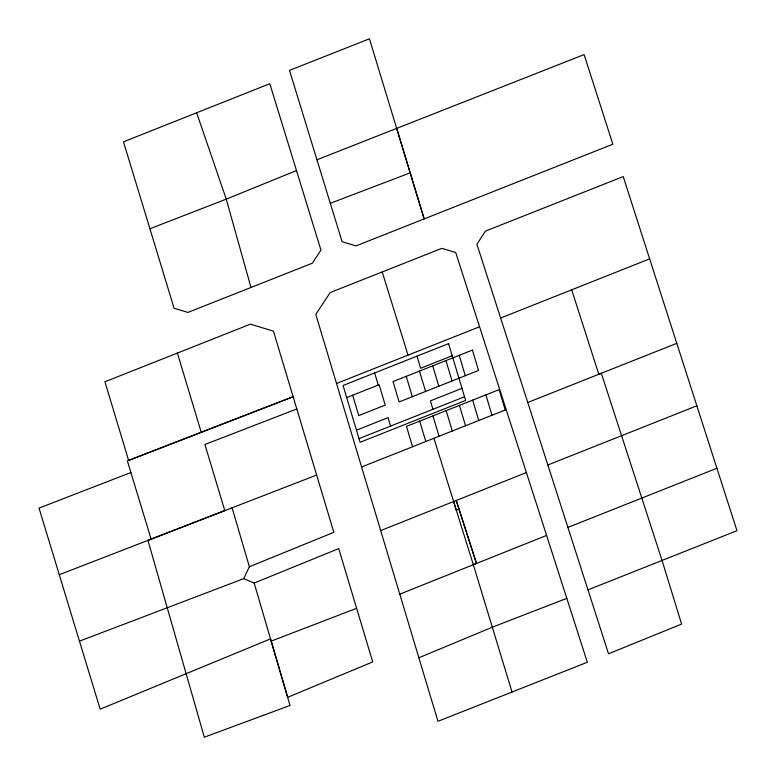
<?xml version="1.0" encoding="UTF-8"?>
<svg xmlns="http://www.w3.org/2000/svg" width="776" height="776" viewBox="0 0 776 776"><rect width="100%" height="100%" fill="white"/><g stroke="black" fill="none" stroke-linecap="round" stroke-linejoin="round"><path stroke-width="1.16" d="M316.637 475.067L147.944 540.377L204.311 737.2L290.04 705.462L270.523 638.881L100.182 709.167L79.453 641.151L243.742 578.653L249.377 566.752L232.092 507.805M418.865 657.767L315.793 314.396L330.207 292.542L441.806 248.359L455.706 252.51L587.335 662.248L437.965 721.311L418.865 657.767L492.721 627.037L566.82 598.354M296.471 170.565L226.252 199.141L149.923 228.745L174.076 308.256L187.918 312.418L312.34 263.2L320.944 250.095L269.805 83.721L123.481 141.833L149.923 228.745M249.377 566.752L333.835 532.317L273.443 331.148L250.415 324.155L104.935 381.763L128.622 460.41L293.153 396.72L127.361 460.905L151.136 539.145L59.277 574.715L79.453 641.151M254.169 583.057L338.724 548.613L372.713 661.928L287.644 697.304L254.169 583.057L243.742 578.653M399.776 594.173L476.483 563.454L456.22 500.491L459.004 509.066L456.307 510.162L433.9 438.304M512.024 692.008L473.331 564.724L546.595 535.43M500.646 318.034L649.658 258.854M527.758 402.501L601.322 373.275L662.044 560.427L681.6 624.069L608.52 653.799L476.91 244.246L485.475 231.102L623.225 176.589L676.779 343.332L598.81 374.274L571.689 289.797M380.686 530.58L526.361 472.555M547.856 464.989L696.877 405.809M567.906 527.428L716.927 468.248M587.965 589.867L736.977 530.697L676.779 343.332M336.512 383.49L479.558 326.783M346.678 397.593L379.125 384.721L385.245 405.091L358.774 415.587L352.653 395.226M452.204 355.738L420.621 368.26L416.984 356.165M356.475 430.185L388.058 417.653L390.59 426.092M461.992 388.32L430.408 400.852L432.95 409.291M359.007 438.624L464.533 396.759M361.597 466.987L506.195 409.621M316.947 159.788L584.095 54.601L612.865 144.22L356.009 245.895L342.109 241.743L289.506 70.383L369.444 38.8L424.171 218.919L396.691 128.399M130.892 472.535L39.023 508.096L59.277 574.715M151.136 539.145L224.788 510.589L204.912 444.493L296.82 408.962M271.144 641.131L356.611 608.335M330.275 203.322L410.155 172.864M196.648 112.782L226.252 199.141L250.987 287.479M459.004 509.066L476.483 563.454M453.582 501.538L473.331 564.724M382.228 271.969L408.011 355.136M505.244 410L499.123 389.639L406.469 426.393L412.589 446.763M485.883 394.887L492.003 415.257M459.188 355.33L465.309 375.7M472.652 400.135L478.773 420.505M445.948 360.588L452.068 380.948M459.411 405.392L465.532 425.752M432.707 365.835L438.828 386.205M446.171 410.64L452.292 431.01M419.476 371.083L425.597 391.453M432.94 415.897L439.061 436.257M406.236 376.341L412.357 396.701M419.7 421.145L425.82 441.515M374.624 372.965L378.261 385.071M177.384 353.07L201.236 432.29M448.567 343.632L343.04 385.497L360.103 442.281L465.629 400.416L448.567 343.632M472.419 350.083L393.005 381.588L399.126 401.958L478.54 370.453L472.419 350.083"/></g></svg>
